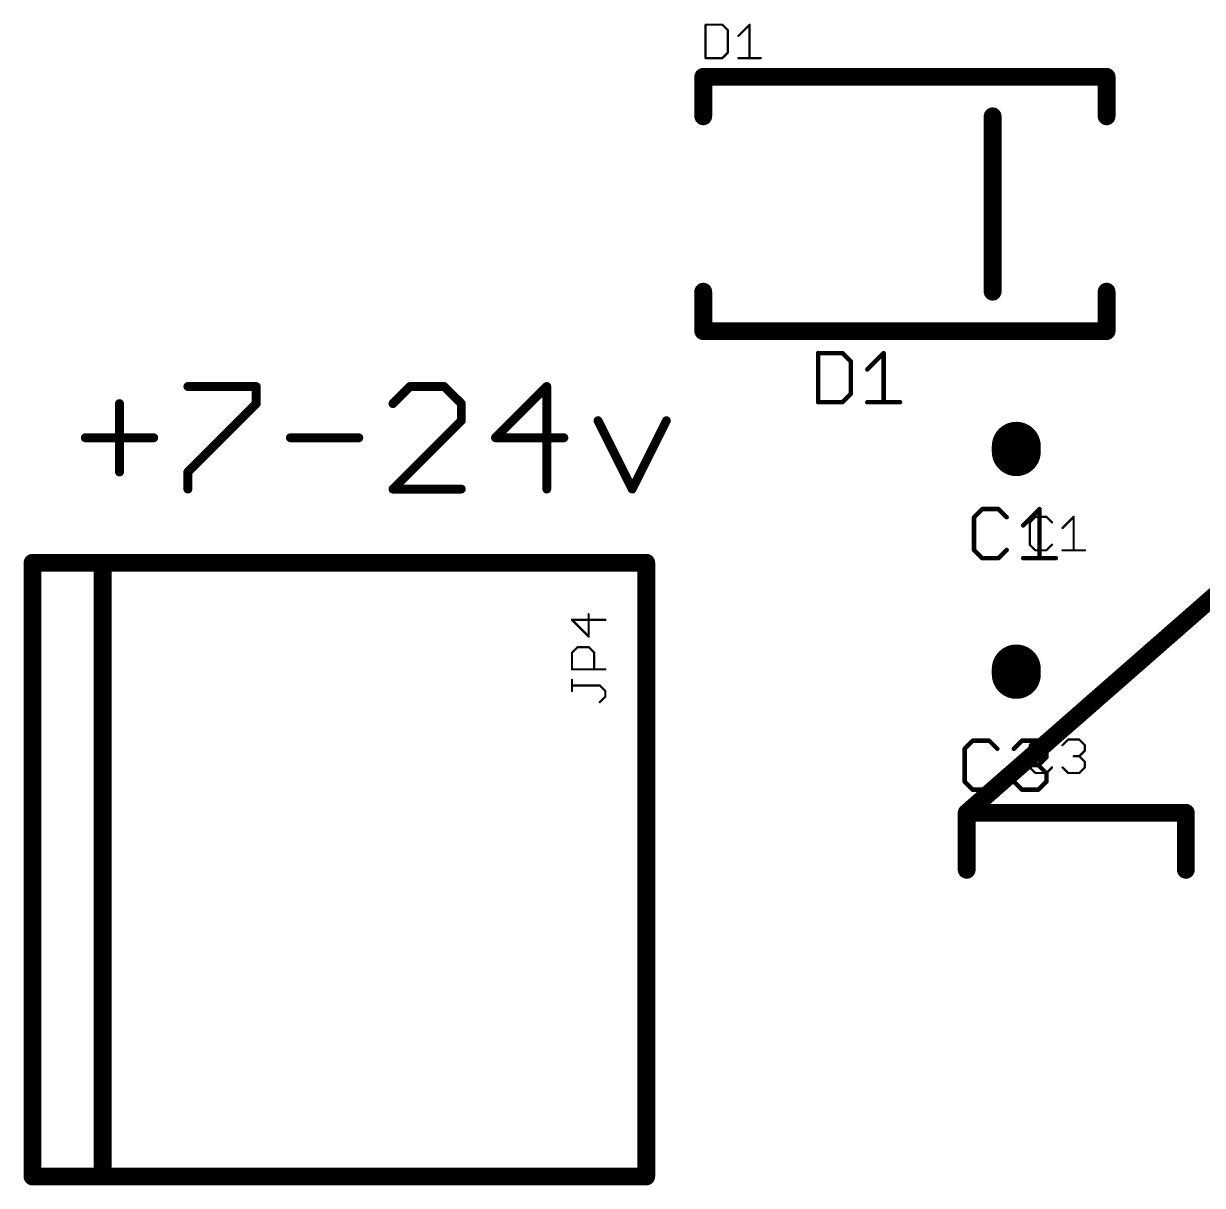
# Model space of a CAD drawing. Extents: x 0.1 to 37.8, y 0 to 44.
# Drawn here: x 0.11 to 13.55, y 30.46 to 43.71 of the extents above; entities that cross this region are included whole.
import ezdxf

# ---------------------------------------------------------------- set-up
doc = ezdxf.new("R2010")
doc.units = 0
for name, color, linetype in [('121', 253, 'CONTINUOUS'), ('21', 253, 'CONTINUOUS'), ('25', 253, 'CONTINUOUS')]:
    doc.layers.add(name, color=color, linetype=linetype)

msp = doc.modelspace()

# ---------------------------------------------------------------- linework, layer by layer
at = {"layer": '121'}
for points, const_width in [([(9.1694, 39.9547), (9.1694, 39.3954)], 0.0508), ([(9.449, 39.9547), (9.1694, 39.9547)], 0.0508), ([(9.5423, 39.8615), (9.449, 39.9547)], 0.0508), ([(9.7307, 39.7683), (9.9171, 39.9547)], 0.0508), ([(9.9171, 39.9547), (9.9171, 39.3954)], 0.0508), ([(9.5423, 39.4886), (9.5423, 39.8615)], 0.0508), ([(1.9822, 39.5742), (2.7618, 39.5742)], 0.1016), ([(2.7618, 39.5742), (2.7618, 39.3793)], 0.1016), ([(4.5159, 39.5742), (4.321, 39.3793)], 0.1016), ([(4.9057, 39.5742), (4.5159, 39.5742)], 0.1016), ([(5.1006, 39.3793), (4.9057, 39.5742)], 0.1016), ([(6.0751, 39.5742), (5.4904, 38.9895)], 0.1016), ([(6.0751, 38.4048), (6.0751, 39.5742)], 0.1016), ([(1.2026, 39.3793), (1.2026, 38.5997)], 0.1016), ([(2.7618, 39.3793), (1.9822, 38.5997)], 0.1016), ([(5.1006, 39.1844), (5.1006, 39.3793)], 0.1016), ([(9.1694, 39.3954), (9.449, 39.3954)], 0.0508), ([(9.449, 39.3954), (9.5423, 39.4886)], 0.0508), ([(9.7307, 39.3954), (10.1036, 39.3954)], 0.0508), ([(4.321, 38.4048), (5.1006, 39.1844)], 0.1016), ([(6.6598, 39.1844), (7.0496, 38.4048)], 0.1016), ([(7.0496, 38.4048), (7.4394, 39.1844)], 0.1016), ([(0.8128, 38.9895), (1.5924, 38.9895)], 0.1016), ([(3.1516, 38.9895), (3.9312, 38.9895)], 0.1016), ([(5.4904, 38.9895), (6.27, 38.9895)], 0.1016), ([(1.9822, 38.5997), (1.9822, 38.4048)], 0.1016), ([(5.1006, 38.4048), (4.321, 38.4048)], 0.1016), ([(11.0406, 38.1767), (10.9474, 38.0835)], 0.0508), ([(11.227, 38.1767), (11.0406, 38.1767)], 0.0508), ([(11.3202, 38.0835), (11.227, 38.1767)], 0.0508), ([(11.5087, 37.9903), (11.6951, 38.1767)], 0.0508), ([(11.6951, 38.1767), (11.6951, 37.6174)], 0.0508), ([(10.9474, 38.0835), (10.9474, 37.7106)], 0.0508), ([(10.9474, 37.7106), (11.0406, 37.6174)], 0.0508), ([(11.227, 37.6174), (11.3202, 37.7106)], 0.0508), ([(11.0406, 37.6174), (11.227, 37.6174)], 0.0508), ([(11.5087, 37.6174), (11.8816, 37.6174)], 0.0508), ([(10.934, 35.5351), (10.8408, 35.4419)], 0.0508), ([(11.1204, 35.5351), (10.934, 35.5351)], 0.0508), ([(11.2136, 35.4419), (11.1204, 35.5351)], 0.0508), ([(11.4021, 35.4419), (11.4953, 35.5351)], 0.0508), ([(11.4953, 35.5351), (11.6817, 35.5351)], 0.0508), ([(11.6817, 35.5351), (11.7749, 35.4419)], 0.0508), ([(10.8408, 35.4419), (10.8408, 35.069)], 0.0508), ([(11.7749, 35.3486), (11.6817, 35.2554)], 0.0508), ([(11.7749, 35.4419), (11.7749, 35.3486)], 0.0508), ([(11.6817, 35.2554), (11.5885, 35.2554)], 0.0508), ([(11.6817, 35.2554), (11.7749, 35.1622)], 0.0508), ([(10.8408, 35.069), (10.934, 34.9758)], 0.0508), ([(11.1204, 34.9758), (11.2136, 35.069)], 0.0508), ([(11.4953, 34.9758), (11.4021, 35.069)], 0.0508), ([(11.7749, 35.069), (11.6817, 34.9758)], 0.0508), ([(11.7749, 35.1622), (11.7749, 35.069)], 0.0508), ([(10.934, 34.9758), (11.1204, 34.9758)], 0.0508), ([(11.6817, 34.9758), (11.4953, 34.9758)], 0.0508)]:
    msp.add_lwpolyline(points, dxfattribs=dict(at, const_width=const_width))
for points, const_width in [([(9.1821, 39.9547, 1), (9.1567, 39.9547)], 0.0254), ([(9.1694, 39.9674, 1), (9.1694, 39.942)], 0.0254), ([(9.458, 39.9637, 1), (9.4401, 39.9457)], 0.0254), ([(9.449, 39.942, 1), (9.449, 39.9674)], 0.0254), ([(9.9298, 39.9547, 1), (9.9044, 39.9547)], 0.0254), ([(9.9261, 39.9457, 1), (9.9082, 39.9637)], 0.0254), ([(9.555, 39.8615, 1), (9.5296, 39.8615)], 0.0254), ([(9.5333, 39.8525, 1), (9.5512, 39.8704)], 0.0254), ([(9.7217, 39.7772, 1), (9.7397, 39.7593)], 0.0254), ([(1.9822, 39.5996, 1), (1.9822, 39.5488)], 0.0508), ([(2.7872, 39.5742, 1), (2.7364, 39.5742)], 0.0508), ([(2.7618, 39.5488, 1), (2.7618, 39.5996)], 0.0508), ([(4.5159, 39.5996, 1), (4.5159, 39.5488)], 0.0508), ([(4.5338, 39.5562, 1), (4.4979, 39.5922)], 0.0508), ([(4.9236, 39.5922, 1), (4.8877, 39.5562)], 0.0508), ([(4.9057, 39.5488, 1), (4.9057, 39.5996)], 0.0508), ([(6.1005, 39.5742, 1), (6.0497, 39.5742)], 0.0508), ([(6.093, 39.5562, 1), (6.0571, 39.5922)], 0.0508), ([(1.228, 39.3793, 1), (1.1772, 39.3793)], 0.0508), ([(2.7364, 39.3793, 1), (2.7872, 39.3793)], 0.0508), ([(2.7798, 39.3613, 1), (2.7438, 39.3973)], 0.0508), ([(4.303, 39.3973, 1), (4.339, 39.3613)], 0.0508), ([(5.126, 39.3793, 1), (5.0752, 39.3793)], 0.0508), ([(5.0826, 39.3613, 1), (5.1185, 39.3973)], 0.0508), ([(9.1694, 39.4081, 1), (9.1694, 39.3827)], 0.0254), ([(9.1567, 39.3954, 1), (9.1821, 39.3954)], 0.0254), ([(9.4401, 39.4044, 1), (9.458, 39.3864)], 0.0254), ([(9.449, 39.3827, 1), (9.449, 39.4081)], 0.0254), ([(9.5296, 39.4886, 1), (9.555, 39.4886)], 0.0254), ([(9.5512, 39.4796, 1), (9.5333, 39.4976)], 0.0254), ([(9.7307, 39.4081, 1), (9.7307, 39.3827)], 0.0254), ([(9.9044, 39.3954, 1), (9.9298, 39.3954)], 0.0254), ([(10.1036, 39.3827, 1), (10.1036, 39.4081)], 0.0254), ([(5.0752, 39.1844, 1), (5.126, 39.1844)], 0.0508), ([(5.1185, 39.1664, 1), (5.0826, 39.2024)], 0.0508), ([(6.6825, 39.1958, 1), (6.6371, 39.173)], 0.0508), ([(7.4621, 39.173, 1), (7.4167, 39.1958)], 0.0508), ([(0.8128, 39.0149, 1), (0.8128, 38.9641)], 0.0508), ([(1.5924, 38.9641, 1), (1.5924, 39.0149)], 0.0508), ([(3.1516, 39.0149, 1), (3.1516, 38.9641)], 0.0508), ([(3.9312, 38.9641, 1), (3.9312, 39.0149)], 0.0508), ([(5.4724, 39.0075, 1), (5.5083, 38.9715)], 0.0508), ([(5.4904, 39.0149, 1), (5.4904, 38.9641)], 0.0508), ([(6.27, 38.9641, 1), (6.27, 39.0149)], 0.0508), ([(1.1772, 38.5997, 1), (1.228, 38.5997)], 0.0508), ([(1.9642, 38.6177, 1), (2.0002, 38.5817)], 0.0508), ([(2.0076, 38.5997, 1), (1.9568, 38.5997)], 0.0508), ([(4.321, 38.4302, 1), (4.321, 38.3794)], 0.0508), ([(5.1006, 38.3794, 1), (5.1006, 38.4302)], 0.0508), ([(1.9568, 38.4048, 1), (2.0076, 38.4048)], 0.0508), ([(4.303, 38.4228, 1), (4.339, 38.3868)], 0.0508), ([(6.0497, 38.4048, 1), (6.1005, 38.4048)], 0.0508), ([(7.0269, 38.4162, 1), (7.0723, 38.3934)], 0.0508), ([(7.0269, 38.3934, 1), (7.0723, 38.4162)], 0.0508), ([(11.0406, 38.1894, 1), (11.0406, 38.164)], 0.0254), ([(11.0496, 38.1677, 1), (11.0316, 38.1857)], 0.0254), ([(11.236, 38.1857, 1), (11.2181, 38.1677)], 0.0254), ([(11.227, 38.164, 1), (11.227, 38.1894)], 0.0254), ([(11.7078, 38.1767, 1), (11.6824, 38.1767)], 0.0254), ([(11.7041, 38.1677, 1), (11.6862, 38.1857)], 0.0254), ([(10.9601, 38.0835, 1), (10.9347, 38.0835)], 0.0254), ([(10.9384, 38.0924, 1), (10.9564, 38.0745)], 0.0254), ([(11.3113, 38.0745, 1), (11.3292, 38.0924)], 0.0254), ([(11.4997, 37.9992, 1), (11.5177, 37.9813)], 0.0254), ([(10.9564, 37.7196, 1), (10.9384, 37.7016)], 0.0254), ([(10.9347, 37.7106, 1), (10.9601, 37.7106)], 0.0254), ([(11.3292, 37.7016, 1), (11.3113, 37.7196)], 0.0254), ([(11.0406, 37.6301, 1), (11.0406, 37.6047)], 0.0254), ([(11.0316, 37.6084, 1), (11.0496, 37.6264)], 0.0254), ([(11.2181, 37.6264, 1), (11.236, 37.6084)], 0.0254), ([(11.227, 37.6047, 1), (11.227, 37.6301)], 0.0254), ([(11.5087, 37.6301, 1), (11.5087, 37.6047)], 0.0254), ([(11.6824, 37.6174, 1), (11.7078, 37.6174)], 0.0254), ([(11.8816, 37.6047, 1), (11.8816, 37.6301)], 0.0254), ([(10.934, 35.5478, 1), (10.934, 35.5224)], 0.0254), ([(10.943, 35.5261, 1), (10.925, 35.5441)], 0.0254), ([(11.1294, 35.5441, 1), (11.1114, 35.5261)], 0.0254), ([(11.1204, 35.5224, 1), (11.1204, 35.5478)], 0.0254), ([(11.4953, 35.5478, 1), (11.4953, 35.5224)], 0.0254), ([(11.5043, 35.5261, 1), (11.4863, 35.5441)], 0.0254), ([(11.6907, 35.5441, 1), (11.6727, 35.5261)], 0.0254), ([(11.6817, 35.5224, 1), (11.6817, 35.5478)], 0.0254), ([(10.8535, 35.4419, 1), (10.8281, 35.4419)], 0.0254), ([(10.8318, 35.4508, 1), (10.8498, 35.4329)], 0.0254), ([(11.2046, 35.4329, 1), (11.2226, 35.4508)], 0.0254), ([(11.3931, 35.4508, 1), (11.4111, 35.4329)], 0.0254), ([(11.7876, 35.4419, 1), (11.7622, 35.4419)], 0.0254), ([(11.7622, 35.3486, 1), (11.7876, 35.3486)], 0.0254), ([(11.766, 35.4329, 1), (11.7839, 35.4508)], 0.0254), ([(11.7839, 35.3397, 1), (11.766, 35.3576)], 0.0254), ([(11.5885, 35.2681, 1), (11.5885, 35.2427)], 0.0254), ([(11.6907, 35.2644, 1), (11.6727, 35.2465)], 0.0254), ([(11.6727, 35.2644, 1), (11.6907, 35.2465)], 0.0254), ([(11.6817, 35.2427, 1), (11.6817, 35.2681)], 0.0254), ([(10.8498, 35.078, 1), (10.8318, 35.06)], 0.0254), ([(11.2226, 35.06, 1), (11.2046, 35.078)], 0.0254), ([(11.4111, 35.078, 1), (11.3931, 35.06)], 0.0254), ([(11.7876, 35.1622, 1), (11.7622, 35.1622)], 0.0254), ([(11.766, 35.1532, 1), (11.7839, 35.1712)], 0.0254), ([(11.7839, 35.06, 1), (11.766, 35.078)], 0.0254), ([(10.8281, 35.069, 1), (10.8535, 35.069)], 0.0254), ([(10.934, 34.9885, 1), (10.934, 34.9631)], 0.0254), ([(10.925, 34.9668, 1), (10.943, 34.9848)], 0.0254), ([(11.1114, 34.9848, 1), (11.1294, 34.9668)], 0.0254), ([(11.1204, 34.9631, 1), (11.1204, 34.9885)], 0.0254), ([(11.4953, 34.9885, 1), (11.4953, 34.9631)], 0.0254), ([(11.4863, 34.9668, 1), (11.5043, 34.9848)], 0.0254), ([(11.6727, 34.9848, 1), (11.6907, 34.9668)], 0.0254), ([(11.6817, 34.9631, 1), (11.6817, 34.9885)], 0.0254), ([(11.7622, 35.069, 1), (11.7876, 35.069)], 0.0254)]:
    msp.add_lwpolyline(points, format="xyb", dxfattribs=dict(at, const_width=const_width))
at = {"layer": '21'}
for points, const_width in [([(7.86, 42.656), (7.86, 43.106)], 0.2032), ([(7.86, 43.106), (12.46, 43.106)], 0.2032), ([(12.46, 43.106), (12.46, 42.656)], 0.2032), ([(11.16, 42.656), (11.16, 40.656)], 0.2032), ([(10.864, 34.712), (18.114, 41.062)], 0.2032), ([(7.86, 40.206), (7.86, 40.656)], 0.2032), ([(12.46, 40.656), (12.46, 40.206)], 0.2032), ([(12.46, 40.206), (7.86, 40.206)], 0.2032), ([(11.43, 38.8315), (11.43, 38.8925)], 0.5588), ([(0.21, 30.564), (0.21, 37.564)], 0.2032), ([(0.21, 37.564), (1.01, 37.564)], 0.2032), ([(1.01, 37.564), (7.21, 37.564)], 0.2032), ([(1.01, 30.564), (1.01, 37.564)], 0.2032), ([(7.21, 37.564), (7.21, 30.564)], 0.2032), ([(11.43, 36.2915), (11.43, 36.3525)], 0.5588), ([(13.364, 34.712), (10.864, 34.712)], 0.2032), ([(10.864, 34.712), (10.864, 34.062)], 0.2032), ([(13.364, 34.062), (13.364, 34.712)], 0.2032), ([(1.01, 30.564), (0.21, 30.564)], 0.2032), ([(7.21, 30.564), (1.01, 30.564)], 0.2032)]:
    msp.add_lwpolyline(points, dxfattribs=dict(at, const_width=const_width))
for points, const_width in [([(7.9108, 43.106, 1), (7.8092, 43.106)], 0.1016), ([(7.86, 43.1568, 1), (7.86, 43.0552)], 0.1016), ([(12.5108, 43.106, 1), (12.4092, 43.106)], 0.1016), ([(12.46, 43.0552, 1), (12.46, 43.1568)], 0.1016), ([(11.2108, 42.656, 1), (11.1092, 42.656)], 0.1016), ([(7.8092, 42.656, 1), (7.9108, 42.656)], 0.1016), ([(12.4092, 42.656, 1), (12.5108, 42.656)], 0.1016), ([(7.9108, 40.656, 1), (7.8092, 40.656)], 0.1016), ([(12.5108, 40.656, 1), (12.4092, 40.656)], 0.1016), ([(11.1092, 40.656, 1), (11.2108, 40.656)], 0.1016), ([(7.86, 40.2568, 1), (7.86, 40.1552)], 0.1016), ([(7.8092, 40.206, 1), (7.9108, 40.206)], 0.1016), ([(12.4092, 40.206, 1), (12.5108, 40.206)], 0.1016), ([(12.46, 40.1552, 1), (12.46, 40.2568)], 0.1016), ([(11.5697, 38.8925, 1), (11.2903, 38.8925)], 0.2794), ([(11.2903, 38.8315, 1), (11.5697, 38.8315)], 0.2794), ([(0.2608, 37.564, 1), (0.1592, 37.564)], 0.1016), ([(0.21, 37.6148, 1), (0.21, 37.5132)], 0.1016), ([(1.01, 37.6148, 1), (1.01, 37.5132)], 0.1016), ([(1.0608, 37.564, 1), (0.9592, 37.564)], 0.1016), ([(1.01, 37.5132, 1), (1.01, 37.6148)], 0.1016), ([(7.2608, 37.564, 1), (7.1592, 37.564)], 0.1016), ([(7.21, 37.5132, 1), (7.21, 37.6148)], 0.1016), ([(11.5697, 36.3525, 1), (11.2903, 36.3525)], 0.2794), ([(11.2903, 36.2915, 1), (11.5697, 36.2915)], 0.2794), ([(10.864, 34.7628, 1), (10.864, 34.6612)], 0.1016), ([(10.9148, 34.712, 1), (10.8132, 34.712)], 0.1016), ([(10.8305, 34.7502, 1), (10.8975, 34.6738)], 0.1016), ([(13.4148, 34.712, 1), (13.3132, 34.712)], 0.1016), ([(13.364, 34.6612, 1), (13.364, 34.7628)], 0.1016), ([(10.8132, 34.062, 1), (10.9148, 34.062)], 0.1016), ([(13.3132, 34.062, 1), (13.4148, 34.062)], 0.1016), ([(0.21, 30.6148, 1), (0.21, 30.5132)], 0.1016), ([(1.01, 30.6148, 1), (1.01, 30.5132)], 0.1016), ([(1.01, 30.5132, 1), (1.01, 30.6148)], 0.1016), ([(7.21, 30.5132, 1), (7.21, 30.6148)], 0.1016), ([(0.1592, 30.564, 1), (0.2608, 30.564)], 0.1016), ([(0.9592, 30.564, 1), (1.0608, 30.564)], 0.1016), ([(7.1592, 30.564, 1), (7.2608, 30.564)], 0.1016)]:
    msp.add_lwpolyline(points, format="xyb", dxfattribs=dict(at, const_width=const_width))
at = {"layer": '25', "const_width": 0.0127}
for points in [[(7.8931, 43.701, 1), (7.8803, 43.701)], [(7.8867, 43.7074, 1), (7.8867, 43.6947)], [(8.0819, 43.7055, 1), (8.0729, 43.6965)], [(8.0774, 43.6947, 1), (8.0774, 43.7074)], [(8.3944, 43.701, 1), (8.3817, 43.701)], [(8.3925, 43.6965, 1), (8.3835, 43.7055)], [(8.1473, 43.6375, 1), (8.1346, 43.6375)], [(8.1364, 43.633, 1), (8.1454, 43.642)], [(8.2564, 43.5784, 1), (8.2654, 43.5694)], [(7.8803, 43.3197, 1), (7.8931, 43.3197)], [(7.8867, 43.3261, 1), (7.8867, 43.3134)], [(8.0729, 43.3242, 1), (8.0819, 43.3152)], [(8.0774, 43.3134, 1), (8.0774, 43.3261)], [(8.1346, 43.3833, 1), (8.1473, 43.3833)], [(8.1454, 43.3788, 1), (8.1364, 43.3877)], [(8.2609, 43.3261, 1), (8.2609, 43.3134)], [(8.3817, 43.3197, 1), (8.3944, 43.3197)], [(8.5151, 43.3134, 1), (8.5151, 43.3261)], [(11.6468, 38.094, 1), (11.6468, 38.0813)], [(11.6513, 38.0831, 1), (11.6423, 38.0921)], [(11.7784, 38.0921, 1), (11.7695, 38.0831)], [(11.7739, 38.0813, 1), (11.7739, 38.094)], [(12.0909, 38.0876, 1), (12.0782, 38.0876)], [(12.0891, 38.0831, 1), (12.0801, 38.0921)], [(11.5896, 38.0241, 1), (11.5769, 38.0241)], [(11.5788, 38.0286, 1), (11.5878, 38.0196)], [(11.833, 38.0196, 1), (11.842, 38.0286)], [(11.953, 37.965, 1), (11.962, 37.956)], [(11.5878, 37.7743, 1), (11.5788, 37.7654)], [(11.842, 37.7654, 1), (11.833, 37.7743)], [(11.5769, 37.7699, 1), (11.5896, 37.7699)], [(11.6468, 37.7126, 1), (11.6468, 37.7)], [(11.6423, 37.7018, 1), (11.6513, 37.7108)], [(11.7695, 37.7108, 1), (11.7784, 37.7018)], [(11.7739, 37.7, 1), (11.7739, 37.7126)], [(11.9575, 37.7126, 1), (11.9575, 37.7)], [(12.0782, 37.7063, 1), (12.0909, 37.7063)], [(12.2117, 37.7, 1), (12.2117, 37.7126)], [(6.5594, 36.9767, 1), (6.5467, 36.9767)], [(6.3624, 36.9195, 1), (6.3624, 36.9068)], [(6.3669, 36.9176, 1), (6.3579, 36.9087)], [(6.7437, 36.9068, 1), (6.7437, 36.9195)], [(6.5467, 36.7225, 1), (6.5594, 36.7225)], [(6.5485, 36.718, 1), (6.5575, 36.727)], [(6.4259, 36.6088, 1), (6.4259, 36.5962)], [(6.4304, 36.598, 1), (6.4214, 36.607)], [(6.5575, 36.607, 1), (6.5485, 36.598)], [(6.553, 36.5962, 1), (6.553, 36.6088)], [(6.3687, 36.5389, 1), (6.356, 36.5389)], [(6.3579, 36.5434, 1), (6.3669, 36.5345)], [(6.6229, 36.5389, 1), (6.6102, 36.5389)], [(6.6121, 36.5345, 1), (6.6211, 36.5434)], [(6.356, 36.3483, 1), (6.3687, 36.3483)], [(6.3624, 36.3546, 1), (6.3624, 36.3419)], [(6.6102, 36.3483, 1), (6.6229, 36.3483)], [(6.7437, 36.3419, 1), (6.7437, 36.3546)], [(6.3687, 36.2283, 1), (6.356, 36.2283)], [(6.3624, 36.1711, 1), (6.3624, 36.1584)], [(6.6846, 36.1692, 1), (6.6757, 36.1603)], [(6.6801, 36.1584, 1), (6.6801, 36.1711)], [(6.356, 36.1012, 1), (6.3687, 36.1012)], [(6.7501, 36.1012, 1), (6.7374, 36.1012)], [(6.7374, 36.0376, 1), (6.7501, 36.0376)], [(6.7392, 36.0967, 1), (6.7482, 36.1057)], [(6.7482, 36.0331, 1), (6.7392, 36.0421)], [(6.6757, 35.9786, 1), (6.6846, 35.9696)], [(11.5896, 35.4841, 1), (11.5769, 35.4841)], [(11.5788, 35.4886, 1), (11.5878, 35.4796)], [(11.6468, 35.554, 1), (11.6468, 35.5413)], [(11.6513, 35.5431, 1), (11.6423, 35.5521)], [(11.7784, 35.5521, 1), (11.7695, 35.5431)], [(11.7739, 35.5413, 1), (11.7739, 35.554)], [(11.833, 35.4796, 1), (11.842, 35.4886)], [(11.953, 35.4886, 1), (11.962, 35.4796)], [(12.021, 35.554, 1), (12.021, 35.5413)], [(12.0255, 35.5431, 1), (12.0166, 35.5521)], [(12.1526, 35.5521, 1), (12.1437, 35.5431)], [(12.1482, 35.5413, 1), (12.1482, 35.554)], [(12.2181, 35.4841, 1), (12.2054, 35.4841)], [(12.2072, 35.4796, 1), (12.2162, 35.4886)], [(12.0846, 35.3633, 1), (12.0846, 35.3506)], [(12.1526, 35.3615, 1), (12.1437, 35.3525)], [(12.1437, 35.3615, 1), (12.1526, 35.3525)], [(12.1482, 35.3506, 1), (12.1482, 35.3633)], [(12.2054, 35.4205, 1), (12.2181, 35.4205)], [(12.2162, 35.416, 1), (12.2072, 35.425)], [(11.5769, 35.2299, 1), (11.5896, 35.2299)], [(11.5878, 35.2343, 1), (11.5788, 35.2254)], [(11.842, 35.2254, 1), (11.833, 35.2343)], [(11.962, 35.2343, 1), (11.953, 35.2254)], [(12.2181, 35.2934, 1), (12.2054, 35.2934)], [(12.2054, 35.2299, 1), (12.2181, 35.2299)], [(12.2072, 35.2889, 1), (12.2162, 35.2979)], [(12.2162, 35.2254, 1), (12.2072, 35.2343)], [(11.6468, 35.1726, 1), (11.6468, 35.16)], [(11.6423, 35.1618, 1), (11.6513, 35.1708)], [(11.7695, 35.1708, 1), (11.7784, 35.1618)], [(11.7739, 35.16, 1), (11.7739, 35.1726)], [(12.021, 35.1726, 1), (12.021, 35.16)], [(12.0166, 35.1618, 1), (12.0255, 35.1708)], [(12.1437, 35.1708, 1), (12.1526, 35.1618)], [(12.1482, 35.16, 1), (12.1482, 35.1726)]]:
    msp.add_lwpolyline(points, format="xyb", dxfattribs=at)
at = {"layer": '25', "const_width": 0.0254}
for points in [[(7.8867, 43.701), (7.8867, 43.3197)], [(8.0774, 43.701), (7.8867, 43.701)], [(8.1409, 43.6375), (8.0774, 43.701)], [(8.2609, 43.5739), (8.388, 43.701)], [(8.388, 43.701), (8.388, 43.3197)], [(8.1409, 43.3833), (8.1409, 43.6375)], [(7.8867, 43.3197), (8.0774, 43.3197)], [(8.0774, 43.3197), (8.1409, 43.3833)], [(8.2609, 43.3197), (8.5151, 43.3197)], [(11.6468, 38.0876), (11.5833, 38.0241)], [(11.7739, 38.0876), (11.6468, 38.0876)], [(11.8375, 38.0241), (11.7739, 38.0876)], [(11.9575, 37.9605), (12.0846, 38.0876)], [(12.0846, 38.0876), (12.0846, 37.7063)], [(11.5833, 38.0241), (11.5833, 37.7699)], [(11.5833, 37.7699), (11.6468, 37.7063)], [(11.7739, 37.7063), (11.8375, 37.7699)], [(11.6468, 37.7063), (11.7739, 37.7063)], [(11.9575, 37.7063), (12.2117, 37.7063)], [(6.553, 36.7225), (6.553, 36.9767)], [(6.7437, 36.9132), (6.3624, 36.9132)], [(6.3624, 36.9132), (6.553, 36.7225)], [(6.3624, 36.5389), (6.4259, 36.6025)], [(6.4259, 36.6025), (6.553, 36.6025)], [(6.553, 36.6025), (6.6166, 36.5389)], [(6.3624, 36.3483), (6.3624, 36.5389)], [(6.6166, 36.5389), (6.6166, 36.3483)], [(6.7437, 36.3483), (6.3624, 36.3483)], [(6.3624, 36.1012), (6.3624, 36.2283)], [(6.6801, 36.1647), (6.3624, 36.1647)], [(6.7437, 36.1012), (6.6801, 36.1647)], [(6.6801, 35.9741), (6.7437, 36.0376)], [(6.7437, 36.0376), (6.7437, 36.1012)], [(11.6468, 35.5476), (11.5833, 35.4841)], [(11.5833, 35.4841), (11.5833, 35.2299)], [(11.7739, 35.5476), (11.6468, 35.5476)], [(11.8375, 35.4841), (11.7739, 35.5476)], [(11.9575, 35.4841), (12.021, 35.5476)], [(12.021, 35.5476), (12.1482, 35.5476)], [(12.1482, 35.5476), (12.2117, 35.4841)], [(12.2117, 35.4841), (12.2117, 35.4205)], [(12.1482, 35.357), (12.0846, 35.357)], [(12.2117, 35.4205), (12.1482, 35.357)], [(12.1482, 35.357), (12.2117, 35.2934)], [(11.5833, 35.2299), (11.6468, 35.1663)], [(11.7739, 35.1663), (11.8375, 35.2299)], [(12.021, 35.1663), (11.9575, 35.2299)], [(12.2117, 35.2299), (12.1482, 35.1663)], [(12.2117, 35.2934), (12.2117, 35.2299)], [(11.6468, 35.1663), (11.7739, 35.1663)], [(12.1482, 35.1663), (12.021, 35.1663)]]:
    msp.add_lwpolyline(points, dxfattribs=at)

doc.saveas('drawing.dxf')
